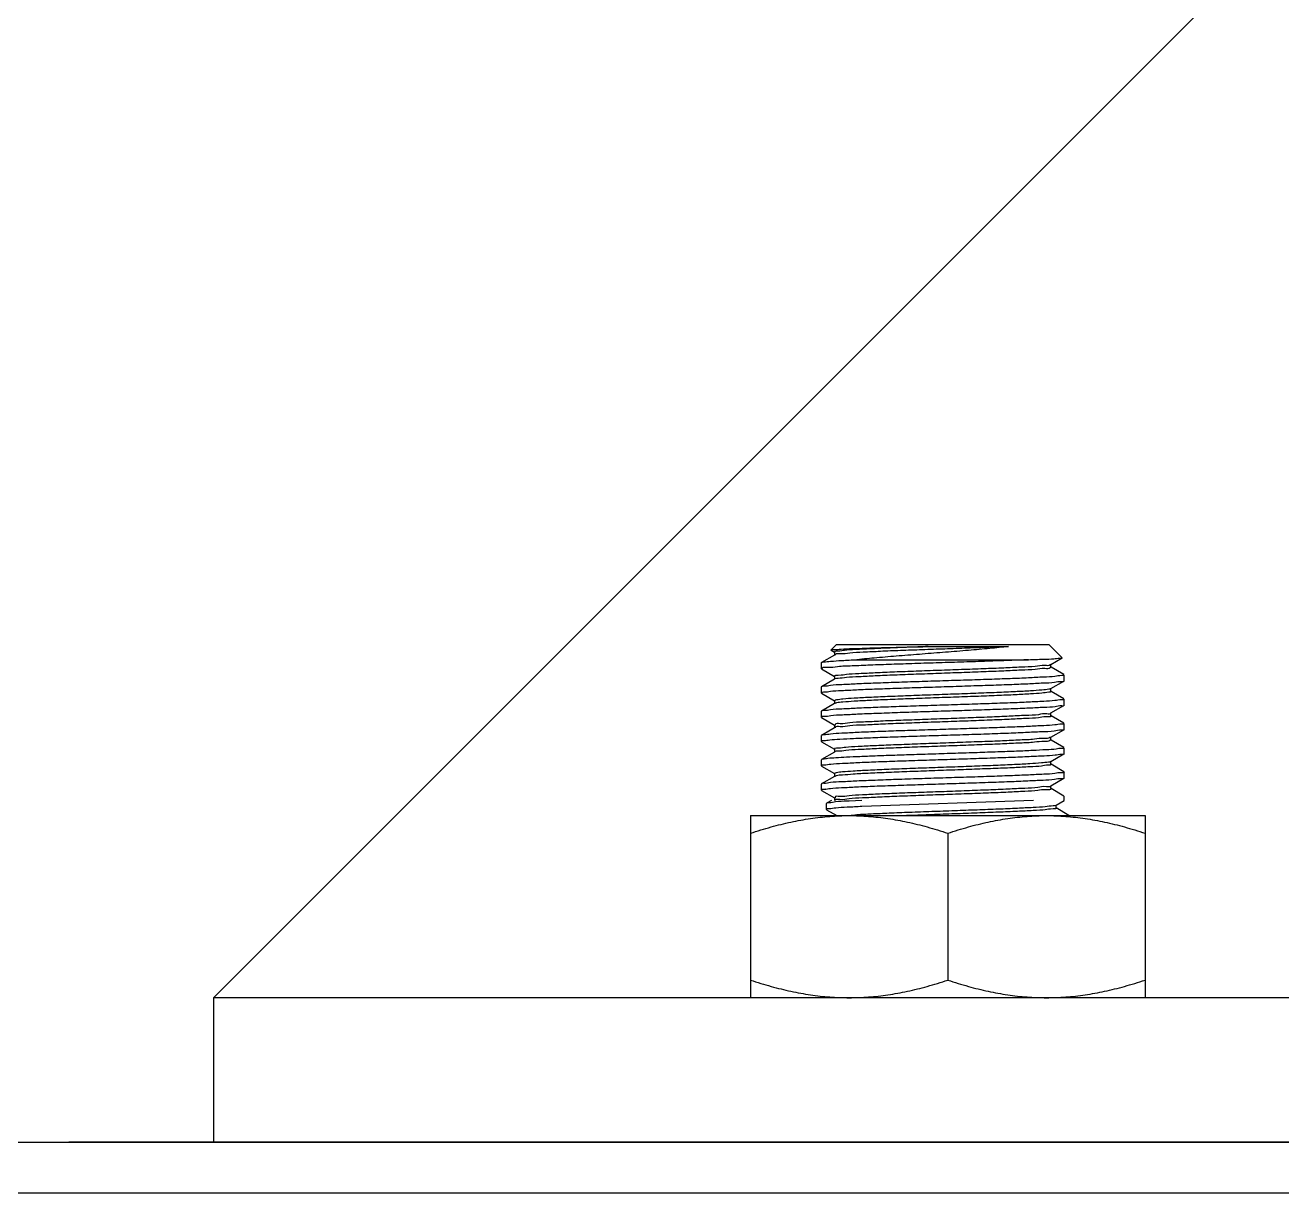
# Model space of a CAD drawing. Extents: x 921423 to 1291758, y 534425 to 1049953.
# Drawn here: x 1132413.6 to 1132696.6, y 853074.4 to 853337.3 of the extents above; entities that cross this region are included whole.
import ezdxf

# ---------------------------------------------------------------- set-up
doc = ezdxf.new("R2010")
doc.units = 0
doc.header["$LTSCALE"] = 1000
doc.header["$MEASUREMENT"] = 0
doc.layers.add('02___PRT_ALL_AXES', color=7, linetype='Continuous')

msp = doc.modelspace()

# ---------------------------------------------------------------- linework, layer by layer
at = {"color": 0}
for p, q in [((1132455.96, 853118.37), (1132941.27, 853603.68)), ((1132941.27, 853118.37), (1132455.96, 853118.37)), ((1132455.96, 853118.37), (1132455.96, 853085.81)), ((1132973.83, 853085.81), (1132423.41, 853085.81))]:
    msp.add_line(p, q, dxfattribs=at)
at = {"color": 0, "linetype": 'Continuous'}
for p, q in [((1132596.28, 853197.89), (1132595.03, 853196.64)), ((1132596.28, 853197.89), (1132644.11, 853197.89)), ((1132616.94, 853197.43), (1132634.97, 853197.43)), ((1132644.11, 853197.89), (1132647.09, 853194.91)), ((1132595.82, 853195.53), (1132592.9, 853193.84)), ((1132595.04, 853196.61), (1132595.81, 853196.16)), ((1132595.82, 853196.18), (1132595.82, 853195.55)), ((1132595.87, 853195.55), (1132595.82, 853195.53)), ((1132644.56, 853193.42), (1132647.08, 853194.88)), ((1132647.08, 853194.88), (1132647.09, 853194.91)), ((1132592.86, 853193.79), (1132592.9, 853193.84)), ((1132592.86, 853192.42), (1132592.9, 853192.38)), ((1132592.9, 853192.38), (1132595.81, 853190.7)), ((1132600.86, 853194.47), (1132639.51, 853194.47)), ((1132644.44, 853193.44), (1132644.38, 853193.34)), ((1132644.52, 853193.4), (1132644.56, 853193.42)), ((1132644.56, 853192.77), (1132644.56, 853193.4)), ((1132647.48, 853191.11), (1132644.58, 853192.79)), ((1132595.82, 853190.06), (1132592.9, 853188.37)), ((1132595.82, 853190.72), (1132595.82, 853190.09)), ((1132595.87, 853190.09), (1132595.82, 853190.06)), ((1132595.93, 853190.18), (1132595.85, 853190.08)), ((1132644.56, 853187.96), (1132647.48, 853189.64)), ((1132647.52, 853189.69), (1132647.48, 853189.64)), ((1132592.9, 853188.37), (1132592.86, 853188.33)), ((1132592.86, 853186.96), (1132592.9, 853186.91)), ((1132592.9, 853186.91), (1132595.81, 853185.23)), ((1132644.51, 853187.95), (1132644.4, 853187.9)), ((1132644.52, 853187.93), (1132644.56, 853187.96)), ((1132644.56, 853187.3), (1132644.56, 853187.93)), ((1132647.48, 853185.64), (1132644.58, 853187.32)), ((1132595.82, 853184.59), (1132592.9, 853182.91)), ((1132595.82, 853185.25), (1132595.82, 853184.62)), ((1132595.87, 853184.62), (1132595.82, 853184.59)), ((1132596, 853184.65), (1132595.88, 853184.59)), ((1132644.56, 853182.49), (1132647.48, 853184.18)), ((1132647.52, 853184.23), (1132647.48, 853184.18)), ((1132592.9, 853182.91), (1132592.86, 853182.86)), ((1132592.86, 853181.49), (1132592.9, 853181.44)), ((1132592.9, 853181.44), (1132595.81, 853179.76)), ((1132644.52, 853182.46), (1132644.56, 853182.49)), ((1132644.52, 853182.46), (1132644.52, 853182.41)), ((1132644.56, 853181.83), (1132644.56, 853182.46)), ((1132647.48, 853180.17), (1132644.58, 853181.85)), ((1132595.82, 853179.13), (1132592.9, 853177.44)), ((1132595.82, 853179.78), (1132595.82, 853179.15)), ((1132595.87, 853179.15), (1132595.82, 853179.13)), ((1132595.97, 853179.2), (1132595.95, 853179.13)), ((1132644.56, 853177.02), (1132647.48, 853178.71)), ((1132647.52, 853178.76), (1132647.48, 853178.71)), ((1132592.9, 853177.44), (1132592.86, 853177.39)), ((1132592.86, 853176.03), (1132592.9, 853175.98)), ((1132592.9, 853175.98), (1132595.81, 853174.3)), ((1132644.52, 853177), (1132644.56, 853177.02)), ((1132644.56, 853176.37), (1132644.56, 853177)), ((1132647.48, 853174.71), (1132644.58, 853176.39)), ((1132592.9, 853171.97), (1132592.86, 853171.93)), ((1132595.82, 853173.66), (1132592.9, 853171.97)), ((1132595.82, 853174.32), (1132595.82, 853173.69)), ((1132595.87, 853173.69), (1132595.82, 853173.66)), ((1132644.56, 853171.56), (1132647.48, 853173.25)), ((1132647.52, 853173.29), (1132647.48, 853173.25)), ((1132592.86, 853170.56), (1132592.9, 853170.51)), ((1132592.9, 853170.51), (1132595.81, 853168.83)), ((1132644.52, 853171.54), (1132644.41, 853171.49)), ((1132644.52, 853171.53), (1132644.56, 853171.56)), ((1132644.56, 853170.9), (1132644.56, 853171.53)), ((1132647.48, 853169.24), (1132644.58, 853170.92)), ((1132592.9, 853166.51), (1132592.86, 853166.46)), ((1132595.82, 853168.2), (1132592.9, 853166.51)), ((1132595.82, 853168.85), (1132595.82, 853168.22)), ((1132595.87, 853168.22), (1132595.82, 853168.2)), ((1132596.19, 853168.32), (1132595.89, 853168.19)), ((1132644.56, 853166.09), (1132647.48, 853167.78)), ((1132647.52, 853167.83), (1132647.48, 853167.78)), ((1132592.86, 853165.09), (1132592.9, 853165.05)), ((1132592.9, 853165.05), (1132595.81, 853163.37)), ((1132593.93, 853165.38), (1132593.88, 853165.35)), ((1132644.52, 853166.07), (1132644.56, 853166.09)), ((1132644.56, 853165.44), (1132644.56, 853166.07)), ((1132647.48, 853163.78), (1132644.58, 853165.46)), ((1132594.04, 853162.15), (1132594, 853162.1)), ((1132594.04, 853162.15), (1132594, 853162.1)), ((1132594, 853160.73), (1132594.04, 853160.68)), ((1132594, 853160.73), (1132594.04, 853160.68)), ((1132595.14, 853162.78), (1132594.04, 853162.15)), ((1132595.14, 853162.78), (1132594.04, 853162.15)), ((1132594.04, 853160.68), (1132596.32, 853159.37)), ((1132594.04, 853160.68), (1132596.32, 853159.37)), ((1132595.82, 853163.39), (1132595.82, 853162.76)), ((1132599.13, 853162.63), (1132598.61, 853162.61)), ((1132599.13, 853162.63), (1132598.61, 853162.61)), ((1132602.01, 853162.78), (1132599.13, 853162.63)), ((1132602.01, 853162.78), (1132599.13, 853162.63)), ((1132640.65, 853162.78), (1132602.01, 853161.41)), ((1132640.65, 853162.78), (1132602.01, 853161.41)), ((1132645.66, 853161.7), (1132645.7, 853161.73)), ((1132645.66, 853161.7), (1132645.7, 853161.73)), ((1132645.7, 853161.73), (1132647.52, 853162.78)), ((1132645.7, 853161.73), (1132647.52, 853162.78)), ((1132645.7, 853161.07), (1132645.7, 853161.7)), ((1132645.7, 853161.07), (1132645.7, 853161.7)), ((1132648.62, 853159.41), (1132645.72, 853161.09)), ((1132648.62, 853159.41), (1132645.72, 853161.09)), ((1128927.18, 853085.81), (1132973.83, 853085.81)), ((1128927.18, 853074.43), (1132973.83, 853074.43))]:
    msp.add_line(p, q, dxfattribs=at)
for points, start_tangent, end_tangent in [([(1132595.03, 853196.64), (1132595.66, 853196.75), (1132597.3, 853196.87), (1132599.89, 853196.98), (1132603.29, 853197.09), (1132607.41, 853197.21), (1132612.05, 853197.32), (1132616.94, 853197.43)], (0.707102, 0.707111), (0.999741, 0.022759)), ([(1132616.94, 853197.43), (1132612.19, 853197.26), (1132607.77, 853197.08), (1132603.84, 853196.91), (1132600.57, 853196.74), (1132598.08, 853196.56), (1132596.48, 853196.39), (1132595.83, 853196.21), (1132595.84, 853196.2)], (-0.999352, -0.035994), (0.626426, -0.779481)), ([(1132634.97, 853197.43), (1132630.59, 853197.25), (1132625.75, 853197.07), (1132620.66, 853196.88), (1132615.56, 853196.7), (1132610.65, 853196.52), (1132606.17, 853196.33), (1132602.31, 853196.15), (1132599.24, 853195.97), (1132597.1, 853195.78), (1132595.98, 853195.6), (1132595.95, 853195.53)], (-0.998994, -0.044847), (-0.3027, -0.953086)), ([(1132634.97, 853197.43), (1132630.8, 853197), (1132625.98, 853196.57), (1132620.82, 853196.14), (1132615.59, 853195.73), (1132610.37, 853195.31), (1132605.35, 853194.89), (1132600.86, 853194.47)], (-0.993618, -0.112801), (-0.995127, -0.098603)), ([(1132639.51, 853194.47), (1132642.82, 853194.58), (1132645.24, 853194.69), (1132646.68, 853194.8), (1132647.1, 853194.89)], (0.999576, 0.029101), (-0.572034, 0.82023)), ([(1132592.91, 853193.83), (1132593.38, 853193.96), (1132594.94, 853194.13), (1132597.46, 853194.3), (1132600.86, 853194.47)], (0.884368, 0.466791), (0.998987, 0.044991)), ([(1132639.51, 853194.47), (1132635.2, 853194.3), (1132630.27, 853194.12), (1132624.93, 853193.94), (1132619.39, 853193.77), (1132613.88, 853193.59), (1132608.63, 853193.41), (1132603.86, 853193.23), (1132599.77, 853193.06), (1132596.52, 853192.88), (1132594.25, 853192.7), (1132593.05, 853192.53), (1132592.98, 853192.39)], (-0.998989, -0.04495), (-0.304567, -0.952491)), ([(1132644.38, 853193.34), (1132643.2, 853193.16), (1132640.99, 853192.97), (1132637.85, 853192.79), (1132633.92, 853192.6), (1132629.38, 853192.42), (1132624.42, 853192.23), (1132619.28, 853192.05), (1132614.18, 853191.87), (1132609.34, 853191.68), (1132605, 853191.5), (1132601.33, 853191.31), (1132598.5, 853191.13), (1132596.65, 853190.94), (1132595.85, 853190.76), (1132595.86, 853190.75)], (-0.621634, -0.783308), (0.628386, -0.777902)), ([(1132644.46, 853192.8), (1132644.38, 853192.66), (1132643.2, 853192.47), (1132640.99, 853192.29), (1132637.85, 853192.1), (1132633.92, 853191.92), (1132629.38, 853191.74), (1132624.42, 853191.55), (1132619.28, 853191.37), (1132614.18, 853191.18), (1132609.34, 853191), (1132605, 853190.81), (1132601.33, 853190.63), (1132598.5, 853190.45), (1132596.65, 853190.26), (1132595.93, 853190.18)], (-0.345177, -0.938538), (-0.94902, -0.315215)), ([(1132647.51, 853189.63), (1132646.99, 853189.52), (1132645.39, 853189.35), (1132642.78, 853189.17), (1132639.35, 853189), (1132635.22, 853188.83), (1132630.42, 853188.66), (1132625.2, 853188.49), (1132619.87, 853188.31), (1132614.61, 853188.15), (1132609.54, 853187.98), (1132604.83, 853187.81), (1132600.74, 853187.64), (1132597.39, 853187.47), (1132594.9, 853187.3), (1132593.38, 853187.13), (1132592.86, 853186.97)], (-0.43573, -0.900078), (-0.051676, -0.998664)), ([(1132647.52, 853191.05), (1132647, 853190.89), (1132645.44, 853190.72), (1132642.92, 853190.55), (1132639.52, 853190.37), (1132635.38, 853190.2), (1132630.65, 853190.03), (1132625.52, 853189.86), (1132620.19, 853189.69), (1132614.86, 853189.52), (1132609.73, 853189.35), (1132605.01, 853189.18), (1132600.87, 853189.01), (1132597.47, 853188.84), (1132594.94, 853188.67), (1132593.39, 853188.5), (1132592.87, 853188.39)], (-0.050562, -0.998721), (-0.439744, -0.898123)), ([(1132647.52, 853191.06), (1132647.52, 853191.05)], (0, -1), (-0.050563, -0.998721)), ([(1132592.86, 853186.97), (1132592.86, 853186.96)], (-0.051676, -0.998664), (0, -1)), ([(1132644.4, 853187.9), (1132644.08, 853187.81), (1132642.53, 853187.63), (1132639.98, 853187.44), (1132636.55, 853187.26), (1132632.38, 853187.07), (1132627.67, 853186.89), (1132622.62, 853186.7), (1132617.46, 853186.52), (1132612.43, 853186.33), (1132607.74, 853186.15), (1132603.62, 853185.97), (1132600.23, 853185.78), (1132597.73, 853185.6), (1132596.25, 853185.41), (1132595.83, 853185.24)], (-0.94381, -0.330487), (-0.61327, -0.789874)), ([(1132644.56, 853187.3), (1132644.08, 853187.13), (1132642.53, 853186.94), (1132639.98, 853186.76), (1132636.55, 853186.57), (1132632.38, 853186.39), (1132627.67, 853186.2), (1132622.62, 853186.02), (1132617.46, 853185.84), (1132612.43, 853185.65), (1132607.74, 853185.47), (1132603.62, 853185.28), (1132600.23, 853185.1), (1132597.73, 853184.91), (1132596.25, 853184.73), (1132596, 853184.65)], (-0.481675, -0.87635), (-0.930204, -0.367043)), ([(1132647.51, 853184.16), (1132647.01, 853184.06), (1132645.48, 853183.89), (1132643.01, 853183.72), (1132639.67, 853183.55), (1132635.58, 853183.38), (1132630.86, 853183.21), (1132625.78, 853183.04), (1132620.53, 853182.87), (1132615.21, 853182.7), (1132609.98, 853182.53), (1132605.16, 853182.35), (1132601.02, 853182.18), (1132597.59, 853182.01), (1132594.99, 853181.84), (1132593.39, 853181.66), (1132592.86, 853181.5)], (-0.449883, -0.893087), (-0.050246, -0.998737)), ([(1132647.52, 853185.58), (1132647, 853185.42), (1132645.44, 853185.25), (1132642.92, 853185.08), (1132639.52, 853184.91), (1132635.38, 853184.74), (1132630.65, 853184.57), (1132625.52, 853184.4), (1132620.19, 853184.23), (1132614.86, 853184.05), (1132609.73, 853183.88), (1132605.01, 853183.71), (1132600.87, 853183.54), (1132597.47, 853183.37), (1132594.94, 853183.2), (1132593.39, 853183.03), (1132592.87, 853182.92)], (-0.050562, -0.998721), (-0.439744, -0.898123)), ([(1132647.52, 853185.59), (1132647.52, 853185.58)], (0, -1), (-0.050563, -0.998721)), ([(1132592.86, 853181.5), (1132592.86, 853181.49)], (-0.050245, -0.998737), (0, -1)), ([(1132644.52, 853182.41), (1132643.65, 853182.28), (1132641.74, 853182.09), (1132638.86, 853181.91), (1132635.15, 853181.73), (1132630.77, 853181.54), (1132625.91, 853181.36), (1132620.8, 853181.17), (1132615.66, 853180.99), (1132610.73, 853180.8), (1132606.21, 853180.62), (1132602.33, 853180.43), (1132599.24, 853180.25), (1132597.09, 853180.07), (1132595.97, 853179.88), (1132595.94, 853179.77)], (-0.394986, -0.918687), (-0.127461, -0.991844)), ([(1132644.51, 853181.79), (1132644.52, 853181.78), (1132643.65, 853181.6), (1132641.74, 853181.41), (1132638.86, 853181.23), (1132635.15, 853181.04), (1132630.77, 853180.86), (1132625.91, 853180.67), (1132620.8, 853180.49), (1132615.66, 853180.3), (1132610.73, 853180.12), (1132606.21, 853179.94), (1132602.33, 853179.75), (1132599.24, 853179.57), (1132597.09, 853179.38), (1132595.97, 853179.2)], (0.580286, -0.814413), (-0.375024, -0.927015)), ([(1132647.52, 853180.12), (1132647, 853179.96), (1132645.44, 853179.78), (1132642.92, 853179.61), (1132639.52, 853179.44), (1132635.38, 853179.27), (1132630.65, 853179.1), (1132625.52, 853178.93), (1132620.19, 853178.76), (1132614.86, 853178.59), (1132609.73, 853178.42), (1132605.01, 853178.25), (1132600.87, 853178.08), (1132597.47, 853177.91), (1132594.94, 853177.73), (1132593.39, 853177.56), (1132592.87, 853177.45)], (-0.050562, -0.998721), (-0.439744, -0.898123)), ([(1132647.51, 853178.7), (1132646.96, 853178.58), (1132645.25, 853178.4), (1132642.47, 853178.22), (1132638.84, 853178.05), (1132634.47, 853177.87), (1132629.44, 853177.69), (1132624.01, 853177.51), (1132618.52, 853177.34), (1132613.12, 853177.17)], (-0.402552, -0.915397), (-0.999457, -0.032936)), ([(1132647.52, 853180.13), (1132647.52, 853180.12)], (0, -1), (-0.050563, -0.998721)), ([(1132613.12, 853177.17), (1132608.33, 853177), (1132603.92, 853176.84), (1132600.12, 853176.68), (1132597.03, 853176.51), (1132594.74, 853176.35), (1132593.34, 853176.19), (1132592.86, 853176.04)], (-0.999457, -0.032936), (-0.056644, -0.998394)), ([(1132592.86, 853176.04), (1132592.86, 853176.03)], (-0.056644, -0.998394), (0, -1)), ([(1132613.88, 853175.46), (1132609.07, 853175.27), (1132604.76, 853175.09), (1132601.14, 853174.9), (1132598.37, 853174.72), (1132596.57, 853174.54), (1132595.84, 853174.35), (1132595.85, 853174.34)], (-0.999318, -0.036929), (0.642637, -0.766171)), ([(1132644.45, 853177.05), (1132644.34, 853176.93), (1132643.09, 853176.75), (1132640.83, 853176.56), (1132637.64, 853176.38), (1132633.67, 853176.19), (1132629.1, 853176.01), (1132624.12, 853175.83), (1132618.98, 853175.64), (1132613.88, 853175.46)], (-0.623148, -0.782104), (-0.999318, -0.036929)), ([(1132644.49, 853176.41), (1132644.34, 853176.25), (1132643.09, 853176.06), (1132640.83, 853175.88), (1132637.64, 853175.7), (1132633.67, 853175.51), (1132629.1, 853175.33), (1132624.12, 853175.14), (1132618.98, 853174.96), (1132613.88, 853174.77)], (-0.491794, -0.870711), (-0.999318, -0.036929)), ([(1132647.51, 853173.23), (1132647.01, 853173.12), (1132645.48, 853172.95), (1132643, 853172.79), (1132639.67, 853172.62), (1132635.58, 853172.45), (1132630.86, 853172.28), (1132625.78, 853172.11), (1132620.53, 853171.94), (1132615.2, 853171.77), (1132609.98, 853171.59), (1132605.16, 853171.42), (1132601.02, 853171.25), (1132597.6, 853171.08), (1132594.99, 853170.91), (1132593.39, 853170.73), (1132592.86, 853170.57)], (-0.44984, -0.893109), (-0.050197, -0.998739)), ([(1132613.12, 853173.07), (1132608.91, 853172.92), (1132605.01, 853172.78), (1132601.51, 853172.64), (1132598.51, 853172.5), (1132596.09, 853172.35), (1132594.31, 853172.21), (1132593.23, 853172.07), (1132592.88, 853171.99)], (-0.999457, -0.032936), (-0.630908, -0.775858)), ([(1132613.88, 853174.77), (1132609.07, 853174.59), (1132604.76, 853174.4), (1132601.14, 853174.22), (1132598.37, 853174.04), (1132596.57, 853173.85), (1132595.84, 853173.71)], (-0.999318, -0.036929), (-0.631336, -0.77551)), ([(1132647.52, 853174.65), (1132647.07, 853174.5), (1132645.71, 853174.34), (1132643.5, 853174.18), (1132640.5, 853174.02), (1132636.83, 853173.86), (1132632.6, 853173.7), (1132627.95, 853173.54), (1132623.05, 853173.38), (1132618.05, 853173.22), (1132613.12, 853173.07)], (-0.05872, -0.998275), (-0.999457, -0.032936)), ([(1132647.52, 853174.66), (1132647.52, 853174.65)], (0, -1), (-0.05872, -0.998275)), ([(1132592.86, 853170.57), (1132592.86, 853170.56)], (-0.050198, -0.998739), (0, -1)), ([(1132647.52, 853169.18), (1132647, 853169.02), (1132645.44, 853168.85), (1132642.92, 853168.68), (1132639.52, 853168.51), (1132635.38, 853168.34), (1132630.65, 853168.17), (1132625.52, 853168), (1132620.19, 853167.83), (1132614.86, 853167.66), (1132609.73, 853167.49), (1132605.01, 853167.31), (1132600.87, 853167.14), (1132597.47, 853166.97), (1132594.94, 853166.8), (1132593.39, 853166.63), (1132592.87, 853166.52)], (-0.050562, -0.998721), (-0.439744, -0.898123)), ([(1132644.41, 853171.49), (1132644.02, 853171.4), (1132642.41, 853171.22), (1132639.8, 853171.03), (1132636.32, 853170.85), (1132632.11, 853170.66), (1132627.38, 853170.48), (1132622.32, 853170.29), (1132617.16, 853170.11), (1132612.14, 853169.93), (1132607.48, 853169.74), (1132603.39, 853169.56), (1132600.06, 853169.37), (1132597.62, 853169.19), (1132596.19, 853169), (1132595.85, 853168.83)], (-0.952949, -0.303131), (-0.642644, -0.766165)), ([(1132644.56, 853170.9), (1132644.02, 853170.72), (1132642.41, 853170.53), (1132639.8, 853170.35), (1132636.32, 853170.16), (1132632.11, 853169.98), (1132627.38, 853169.8), (1132622.32, 853169.61), (1132617.16, 853169.43), (1132612.14, 853169.24), (1132607.48, 853169.06), (1132603.39, 853168.87), (1132600.06, 853168.69), (1132597.62, 853168.5), (1132596.19, 853168.32)], (0.000602, -1), (-0.941401, -0.337289)), ([(1132647.52, 853169.19), (1132647.52, 853169.18)], (0, -1), (-0.050563, -0.998721)), ([(1132647.51, 853167.77), (1132646.99, 853167.66), (1132645.39, 853167.48), (1132642.77, 853167.31), (1132639.34, 853167.14), (1132635.21, 853166.97), (1132630.43, 853166.79), (1132625.22, 853166.62), (1132619.89, 853166.45), (1132614.62, 853166.28), (1132609.56, 853166.11), (1132604.85, 853165.94), (1132600.75, 853165.77), (1132597.4, 853165.6), (1132594.9, 853165.43), (1132593.38, 853165.26), (1132592.86, 853165.1)], (-0.434968, -0.900446), (-0.051681, -0.998664)), ([(1132592.86, 853165.1), (1132592.86, 853165.09)], (-0.05168, -0.998664), (0, -1)), ([(1132594, 853165.41), (1132594, 853165.38)], (-0.066981, -0.997754), (0.029353, -0.999569)), ([(1132644.49, 853166.08), (1132644.5, 853166.05), (1132643.57, 853165.87), (1132641.6, 853165.69), (1132638.67, 853165.5), (1132634.91, 853165.32), (1132630.49, 853165.13), (1132625.62, 853164.95), (1132620.5, 853164.76), (1132615.36, 853164.58), (1132610.45, 853164.39), (1132605.97, 853164.21), (1132602.12, 853164.03), (1132599.09, 853163.84), (1132596.99, 853163.66), (1132595.94, 853163.47), (1132595.94, 853163.4)], (0.496134, -0.868246), (0.127882, -0.991789)), ([(1132644.49, 853165.39), (1132644.5, 853165.37), (1132643.57, 853165.19), (1132641.6, 853165), (1132638.67, 853164.82), (1132634.91, 853164.63), (1132630.49, 853164.45), (1132625.62, 853164.26), (1132620.5, 853164.08), (1132615.36, 853163.9), (1132610.45, 853163.71), (1132605.97, 853163.53), (1132602.12, 853163.34), (1132599.09, 853163.16), (1132596.99, 853162.97), (1132595.94, 853162.79)], (0.491601, -0.870821), (-0.066981, -0.997754)), ([(1132644.49, 853166.08), (1132644.5, 853166.06)], (0.496134, -0.868246), (0.397054, -0.917795)), ([(1132647.52, 853163.73), (1132647.52, 853163.72)], (0, -1), (-0.050563, -0.998721)), ([(1132602.01, 853161.41), (1132598.64, 853161.25), (1132596.09, 853161.07), (1132594.52, 853160.9), (1132594, 853160.74)], (-0.998988, -0.044971), (-0.051362, -0.99868)), ([(1132602.01, 853161.41), (1132598.64, 853161.25), (1132596.09, 853161.07), (1132594.52, 853160.9), (1132594, 853160.74)], (-0.998988, -0.044971), (-0.051362, -0.99868)), ([(1132594, 853160.74), (1132594, 853160.73)], (-0.051362, -0.99868), (0, -1)), ([(1132594, 853160.74), (1132594, 853160.73)], (-0.051362, -0.99868), (0, -1)), ([(1132598.61, 853162.61), (1132596.08, 853162.44), (1132594.53, 853162.27), (1132594.02, 853162.16)], (-0.999186, -0.040352), (-0.439744, -0.898123)), ([(1132598.61, 853162.61), (1132596.08, 853162.44), (1132594.53, 853162.27), (1132594.02, 853162.16)], (-0.999186, -0.040352), (-0.439744, -0.898123)), ([(1132645.67, 853161.68), (1132645.02, 853161.55), (1132643.29, 853161.37), (1132640.58, 853161.18), (1132637, 853161), (1132632.72, 853160.81), (1132627.93, 853160.63), (1132622.85, 853160.44), (1132617.7, 853160.26), (1132612.71, 853160.08), (1132608.11, 853159.89), (1132604.1, 853159.71)], (-0.843569, -0.537021), (-0.998728, -0.050418)), ([(1132645.67, 853161.68), (1132645.02, 853161.55), (1132643.29, 853161.37), (1132640.58, 853161.18), (1132637, 853161), (1132632.72, 853160.81), (1132627.93, 853160.63), (1132622.85, 853160.44), (1132617.7, 853160.26), (1132612.71, 853160.08), (1132608.11, 853159.89), (1132604.1, 853159.71)], (-0.843569, -0.537021), (-0.998728, -0.050418)), ([(1132645.69, 853161.06), (1132645.7, 853161.05), (1132645.02, 853160.87), (1132643.29, 853160.68), (1132640.58, 853160.5), (1132637, 853160.31), (1132632.72, 853160.13), (1132627.93, 853159.95), (1132622.85, 853159.76), (1132617.7, 853159.58), (1132612.71, 853159.39), (1132612.03, 853159.37)], (0.613375, -0.789791), (-0.999256, -0.038578)), ([(1132645.69, 853161.06), (1132645.7, 853161.05), (1132645.02, 853160.87), (1132643.29, 853160.68), (1132640.58, 853160.5), (1132637, 853160.31), (1132632.72, 853160.13), (1132627.93, 853159.95), (1132622.85, 853159.76), (1132617.7, 853159.58), (1132612.71, 853159.39), (1132612.03, 853159.37)], (0.613375, -0.789791), (-0.999256, -0.038578)), ([(1132604.1, 853159.71), (1132600.86, 853159.52), (1132599.13, 853159.35)], (-0.998728, -0.050418), (-0.998589, -0.053106)), ([(1132604.1, 853159.71), (1132600.86, 853159.52), (1132599.13, 853159.35)], (-0.998728, -0.050418), (-0.998589, -0.053106))]:
    msp.add_spline(points, degree=3, dxfattribs=dict(at, start_tangent=start_tangent, end_tangent=end_tangent))
at = {"layer": '02___PRT_ALL_AXES', "color": 0, "linetype": 'Continuous'}
for p, q in [((1132592.86, 853192.42), (1132592.86, 853193.79)), ((1132647.52, 853189.69), (1132647.52, 853191.06)), ((1132592.86, 853186.96), (1132592.86, 853188.33)), ((1132647.52, 853184.23), (1132647.52, 853185.59)), ((1132592.86, 853181.49), (1132592.86, 853182.86)), ((1132647.52, 853178.76), (1132647.52, 853180.13)), ((1132592.86, 853176.03), (1132592.86, 853177.39)), ((1132647.52, 853173.29), (1132647.52, 853174.66)), ((1132592.86, 853170.56), (1132592.86, 853171.93)), ((1132647.52, 853167.83), (1132647.52, 853169.19)), ((1132592.86, 853165.09), (1132592.86, 853166.46)), ((1132647.52, 853162.78), (1132647.52, 853163.73)), ((1132594, 853160.73), (1132594, 853162.1)), ((1132594, 853160.73), (1132594, 853162.1)), ((1132576.92, 853159.37), (1132576.92, 853118.37)), ((1132576.92, 853159.37), (1132665.75, 853159.37)), ((1132576.92, 853159.37), (1132665.75, 853159.37)), ((1132665.75, 853159.37), (1132665.75, 853118.37)), ((1132621.33, 853155.4), (1132621.33, 853122.34)), ((1132665.75, 853118.37), (1132576.92, 853118.37))]:
    msp.add_line(p, q, dxfattribs=at)
for points, start_tangent, end_tangent in [([(1132576.92, 853155.4), (1132581.55, 853156.81), (1132586.02, 853157.92), (1132590.41, 853158.71), (1132594.77, 853159.2), (1132599.13, 853159.37)], (0.948683, 0.316228), (1, 0.000001)), ([(1132576.92, 853155.4), (1132581.55, 853156.81), (1132586.02, 853157.92), (1132590.41, 853158.71), (1132594.77, 853159.2), (1132599.13, 853159.37)], (0.948683, 0.316228), (1, 0.000001)), ([(1132599.13, 853159.37), (1132603.49, 853159.2), (1132607.85, 853158.71), (1132612.24, 853157.92), (1132616.7, 853156.81), (1132621.33, 853155.4)], (1, 0), (0.948683, -0.316228)), ([(1132599.13, 853159.37), (1132603.49, 853159.2), (1132607.85, 853158.71), (1132612.24, 853157.92), (1132616.7, 853156.81), (1132621.33, 853155.4)], (1, 0), (0.948683, -0.316228)), ([(1132621.33, 853155.4), (1132625.96, 853156.81), (1132630.43, 853157.92), (1132634.82, 853158.71), (1132639.18, 853159.2), (1132643.54, 853159.37)], (0.948683, 0.316228), (1, 0.000001)), ([(1132621.33, 853155.4), (1132625.96, 853156.81), (1132630.43, 853157.92), (1132634.82, 853158.71), (1132639.18, 853159.2), (1132643.54, 853159.37)], (0.948683, 0.316228), (1, 0.000001)), ([(1132643.54, 853159.37), (1132647.9, 853159.2), (1132652.26, 853158.71), (1132656.65, 853157.92), (1132661.11, 853156.81), (1132665.75, 853155.4)], (1, 0), (0.948683, -0.316228)), ([(1132643.54, 853159.37), (1132647.9, 853159.2), (1132652.26, 853158.71), (1132656.65, 853157.92), (1132661.11, 853156.81), (1132665.75, 853155.4)], (1, 0), (0.948683, -0.316228)), ([(1132576.92, 853122.34), (1132581.55, 853120.92), (1132586.02, 853119.82), (1132590.41, 853119.02), (1132594.77, 853118.53), (1132599.13, 853118.37)], (0.948683, -0.316228), (1, -0.000001)), ([(1132599.13, 853118.37), (1132603.49, 853118.53), (1132607.85, 853119.02), (1132612.24, 853119.82), (1132616.7, 853120.92), (1132621.33, 853122.34)], (1, 0), (0.948683, 0.316228)), ([(1132621.33, 853122.34), (1132625.96, 853120.92), (1132630.43, 853119.82), (1132634.82, 853119.02), (1132639.18, 853118.53), (1132643.54, 853118.37)], (0.948683, -0.316228), (1, -0.000001)), ([(1132643.54, 853118.37), (1132647.9, 853118.53), (1132652.26, 853119.02), (1132656.65, 853119.82), (1132661.11, 853120.92), (1132665.75, 853122.34)], (1, 0), (0.948683, 0.316228))]:
    msp.add_spline(points, degree=3, dxfattribs=dict(at, start_tangent=start_tangent, end_tangent=end_tangent))

doc.saveas('drawing.dxf')
